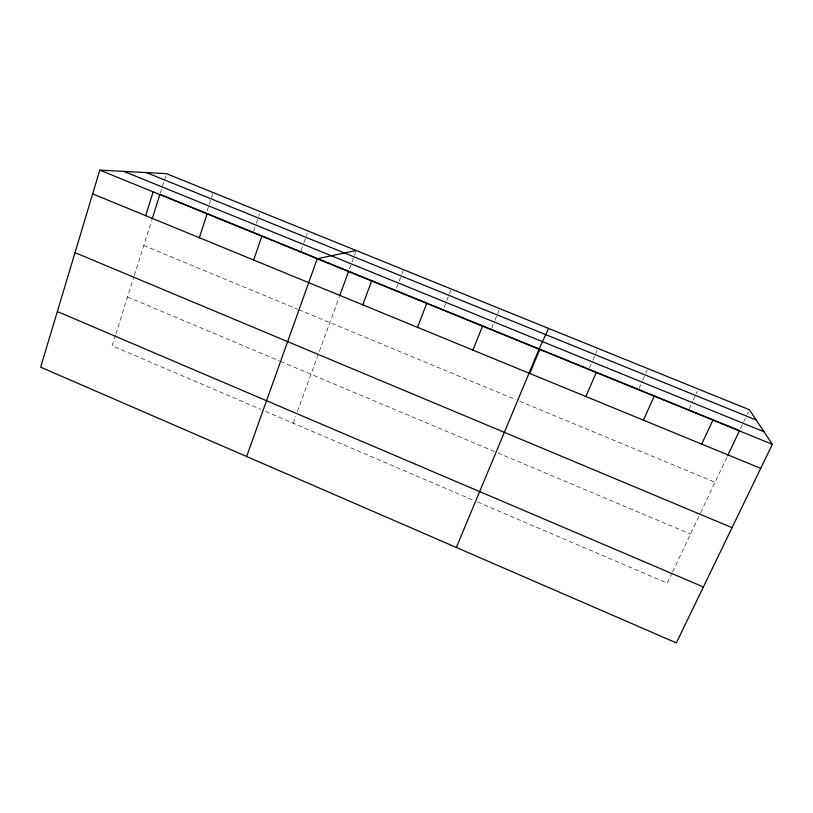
<?xml version="1.0" encoding="UTF-8"?>
<svg xmlns="http://www.w3.org/2000/svg" width="813" height="813" viewBox="0 0 813 813"><rect width="100%" height="100%" fill="white"/><g stroke="black" fill="none" stroke-linecap="round" stroke-linejoin="round"><path stroke-width="0.61" stroke-dasharray="4.07 3.05" d="M115.517 335.068L112.133 345.779L260.973 409.427M115.893 333.879L133.962 276.623M134.338 275.424L151.675 220.496M160.293 193.169L165.73 175.954M207.102 210.943L208.982 205.201M209.358 204.053L211.238 198.301M211.614 197.153L212.742 193.707M253.656 231.217L256.004 224.317M256.39 223.169L258.341 217.417M258.737 216.268L259.52 213.971M301.095 250.546L303.534 243.646M303.94 242.498L305.962 236.735M306.369 235.587L307.182 233.29M293.147 423.187L295.698 416.195M297.406 411.53L339.255 296.928M349.478 268.94L351.582 263.188M351.999 262.03L354.102 256.268M354.529 255.119L355.789 251.664M396.551 288.117L398.726 282.355M399.163 281.196L401.337 275.434M401.774 274.286L403.085 270.82M444.122 307.497L446.378 301.735M446.825 300.576L449.081 294.804M449.528 293.656L450.88 290.19M491.743 328.249L494.538 321.318M495.005 320.159L499.202 309.763M589.455 368.065L592.443 361.124M592.941 359.976L596.935 350.718M639.109 388.309L642.209 381.358M642.717 380.21L645.298 374.417M645.807 373.258L647.351 369.793M689.292 408.827L692.818 401.144M693.326 400.057L695.847 394.569M696.345 393.472L697.361 391.277M672.107 572.87L667.239 583.145L477.434 501.987M672.646 571.732L700.115 513.786M700.654 512.657L727.574 455.849M740.572 428.421L743.173 422.933M743.702 421.835L746.822 415.25M747.34 414.152L748.377 411.957M143.779 245.485L297.599 309.225M298.747 309.702L516.021 399.742M519.507 401.185L715.074 482.231M127.539 296.969L279.56 361.002M280.729 361.49L494.446 451.5M497.912 452.963L690.501 534.07M265.566 411.388L473.959 500.503"/><path stroke-width="1.22" d="M99.796 170.11L40.65 367.181L676.345 642.89L772.35 444.335L749.423 409.762L166.452 173.657L99.796 170.11L772.35 444.335M145.669 215.658L153.139 191.858M152.041 219.307L159.927 194.317L443.217 309.804M199.327 237.711L207.142 213.88M253.666 260.028L261.827 236.177M246.634 456.52L317.212 258.758L356.206 250.516M339.682 295.759L348.635 271.247M362.761 304.855L371.632 280.952M417.496 327.344L426.744 303.422M472.922 350.108L482.536 326.165M456.327 547.464L539.039 349.204L548.531 328.401M529.588 373.787L539.852 349.204M585.868 396.51L596.254 372.537M643.418 420.158L654.201 396.155M701.7 444.101L712.899 420.087M727.574 455.849L739.535 430.616M146.472 172.6L756.242 420.047M123.911 171.401L763.996 431.744M444.386 310.281L491.276 329.397M492.434 329.875L588.958 369.224M590.106 369.691L738.377 430.148M92.662 193.88L760.734 468.359M75.03 252.64L732.066 527.647M57.347 311.542L703.387 586.966"/></g></svg>
